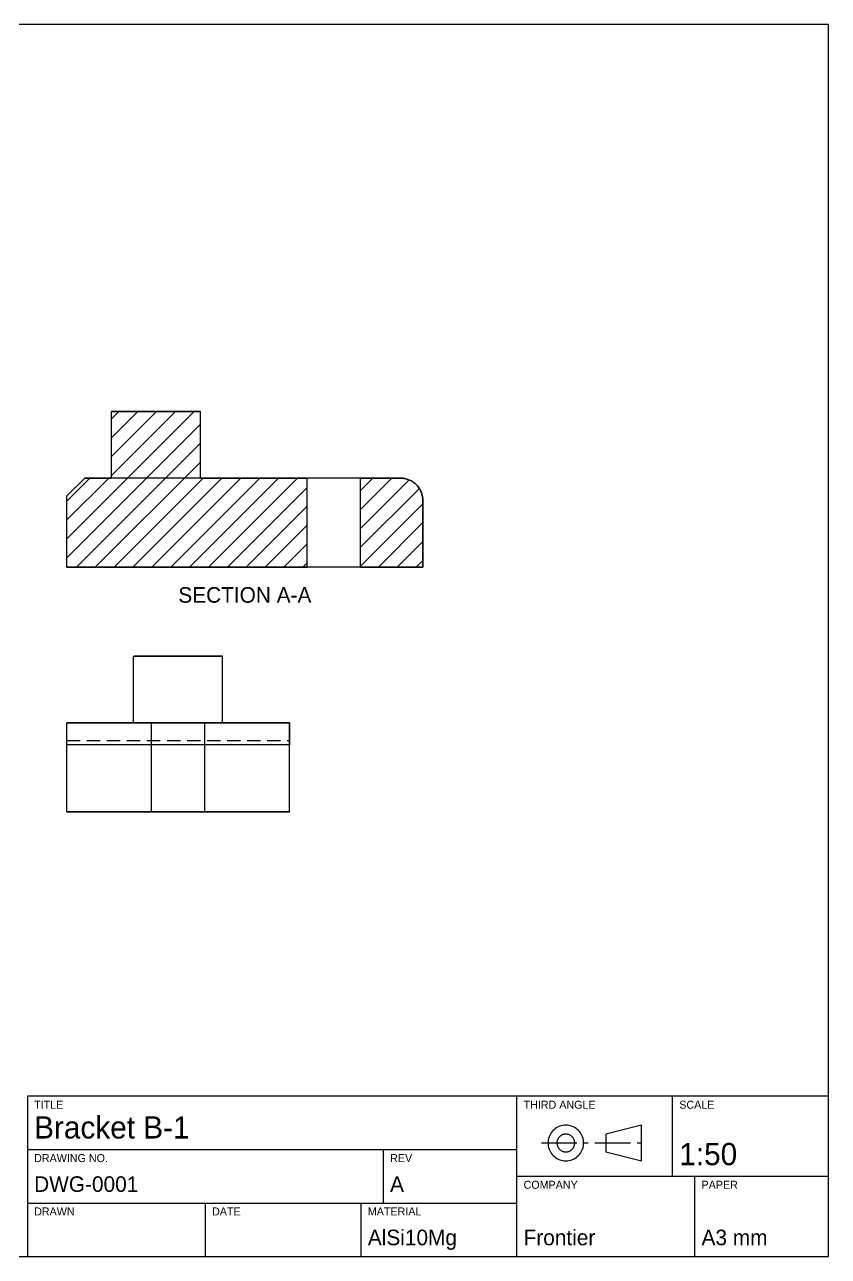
# Model space of a CAD drawing. Extents: x 20 to 410, y 10 to 287.
# Drawn here: x 229.4 to 410, y 10 to 287 of the extents above; entities that cross this region are included whole.
import ezdxf
from ezdxf.enums import TextEntityAlignment as Align

# ---------------------------------------------------------------- set-up
doc = ezdxf.new("R2010")
doc.units = 0
doc.linetypes.add('CENTER', pattern=[12, 8, -1.5, 1, -1.5])
doc.linetypes.add('HIDDEN', pattern=[4.5, 3, -1.5])
for name, color, linetype in [('BORDER', 7, 'CONTINUOUS'), ('CENTRE', 1, 'CENTER'), ('HATCH', 8, 'CONTINUOUS'), ('HIDDEN', 5, 'HIDDEN'), ('SECTION', 7, 'CONTINUOUS'), ('TANGENT', 8, 'CONTINUOUS'), ('TITLE', 7, 'CONTINUOUS'), ('VISIBLE', 7, 'CONTINUOUS')]:
    doc.layers.add(name, color=color, linetype=linetype)
doc.styles.get("Standard").update_dxf_attribs({"font": 'txt', "width": 0.6})

msp = doc.modelspace()

# ---------------------------------------------------------------- linework, layer by layer
at = {"layer": 'BORDER'}
msp.add_lwpolyline([(20, 10), (410, 10), (410, 287), (20, 287), (20, 10)], dxfattribs=at)
at = {"layer": 'CENTRE'}
msp.add_line((345.5, 35.5), (369.5, 35.5), dxfattribs=at)
at = {"layer": 'HATCH'}
for p, q in [((238.86, 171.36), (267.5, 200)), ((248.86, 185.61), (263.26, 200)), ((248.86, 189.85), (259.01, 200)), ((248.86, 194.09), (254.77, 200)), ((248.86, 198.33), (250.53, 200)), ((238.86, 167.12), (268.86, 197.12)), ((240.99, 165), (268.86, 192.88)), ((245.23, 165), (268.86, 188.64)), ((238.86, 175.61), (248.26, 185)), ((238.86, 179.85), (244.01, 185)), ((249.47, 165), (269.47, 185)), ((253.71, 165), (273.71, 185)), ((257.96, 165), (277.96, 185)), ((262.2, 165), (282.2, 185)), ((266.44, 165), (286.44, 185)), ((270.68, 165), (290.68, 185)), ((274.93, 165), (292.86, 182.94)), ((304.86, 177.97), (311.9, 185)), ((304.86, 182.21), (307.65, 185)), ((304.86, 173.72), (315.76, 184.62)), ((304.86, 169.48), (318.08, 182.69)), ((279.17, 165), (292.86, 178.69)), ((304.86, 165.24), (318.86, 179.24)), ((308.87, 165), (318.86, 175)), ((283.41, 165), (292.86, 174.45)), ((287.65, 165), (292.86, 170.21)), ((313.11, 165), (318.86, 170.75)), ((317.35, 165), (318.86, 166.51)), ((291.9, 165), (292.86, 165.97))]:
    msp.add_line(p, q, dxfattribs=at)
at = {"layer": 'HIDDEN'}
for p, q in [((268.86, 185), (248.86, 185)), ((238.86, 126), (288.86, 126))]:
    msp.add_line(p, q, dxfattribs=at)
for points in [[(268.86, 185), (268.86, 185), (268.85, 185), (268.84, 185), (268.82, 185), (268.8, 185), (268.77, 185), (268.76, 185), (268.73, 185), (268.69, 185), (268.65, 185), (268.6, 185), (268.54, 185), (268.48, 185), (268.46, 185), (268.42, 185), (268.35, 185), (268.27, 185), (268.19, 185), (268.1, 185), (268.01, 185), (267.96, 185), (267.92, 185), (267.82, 185), (267.71, 185), (267.6, 185), (267.49, 185), (267.37, 185), (267.28, 185), (267.24, 185), (267.11, 185), (266.98, 185), (266.84, 185), (266.7, 185), (266.56, 185), (266.42, 185), (266.41, 185), (266.25, 185), (266.1, 185), (265.94, 185), (265.77, 185), (265.6, 185), (265.43, 185), (265.41, 185), (265.25, 185), (265.07, 185), (264.89, 185), (264.7, 185), (264.52, 185), (264.32, 185), (264.27, 185), (264.13, 185), (263.93, 185), (263.73, 185), (263.53, 185), (263.32, 185), (263.11, 185), (263.02, 185), (262.9, 185), (262.69, 185), (262.48, 185), (262.26, 185), (262.04, 185), (261.82, 185), (261.68, 185), (261.6, 185), (261.38, 185), (261.15, 185), (260.93, 185), (260.7, 185), (260.47, 185), (260.29, 185), (260.25, 185), (260.02, 185), (259.79, 185), (259.56, 185), (259.33, 185), (259.1, 185), (258.86, 185), (258.63, 185), (258.4, 185), (258.17, 185), (257.94, 185), (257.71, 185), (257.48, 185), (257.44, 185), (257.25, 185), (257.03, 185), (256.8, 185), (256.57, 185), (256.35, 185), (256.13, 185), (256.05, 185), (255.91, 185), (255.69, 185), (255.47, 185), (255.25, 185), (255.04, 185), (254.83, 185), (254.71, 185), (254.61, 185), (254.41, 185), (254.2, 185), (254, 185), (253.8, 185), (253.6, 185), (253.46, 185), (253.4, 185), (253.21, 185), (253.02, 185), (252.84, 185), (252.66, 185), (252.48, 185), (252.32, 185), (252.3, 185), (252.13, 185), (251.96, 185), (251.79, 185), (251.63, 185), (251.47, 185), (251.32, 185), (251.31, 185), (251.17, 185), (251.03, 185), (250.88, 185), (250.75, 185), (250.61, 185), (250.49, 185), (250.45, 185), (250.36, 185), (250.24, 185), (250.13, 185), (250.02, 185), (249.91, 185), (249.81, 185), (249.77, 185), (249.72, 185), (249.63, 185), (249.54, 185), (249.46, 185), (249.38, 185), (249.31, 185), (249.27, 185), (249.25, 185), (249.19, 185), (249.13, 185), (249.08, 185), (249.03, 185), (248.99, 185), (248.97, 185), (248.96, 185), (248.93, 185), (248.91, 185), (248.89, 185), (248.87, 185), (248.87, 185), (248.86, 185)], [(257.86, 110), (257.86, 110.29), (257.86, 110.61), (257.86, 110.92), (257.86, 110.98), (257.86, 111.23), (257.86, 111.55), (257.86, 111.86), (257.86, 111.98), (257.86, 112.17), (257.86, 112.48), (257.86, 112.8), (257.86, 112.99), (257.86, 113.11), (257.86, 113.42), (257.86, 113.74), (257.86, 113.99), (257.86, 114.05), (257.86, 114.36), (257.86, 114.68), (257.86, 114.99), (257.86, 115.3), (257.86, 115.62), (257.86, 115.93), (257.86, 115.99), (257.86, 116.24), (257.86, 116.56), (257.86, 116.87), (257.86, 116.99), (257.86, 117.18), (257.86, 117.49), (257.86, 117.81), (257.86, 118), (257.86, 118.12), (257.86, 118.43), (257.86, 118.75), (257.86, 119), (257.86, 119.06), (257.86, 119.37), (257.86, 119.69), (257.86, 120), (257.86, 120.31), (257.86, 120.63), (257.86, 120.94), (257.86, 121), (257.86, 121.25), (257.86, 121.57), (257.86, 121.88), (257.86, 122), (257.86, 122.19), (257.86, 122.51), (257.86, 122.82), (257.86, 123.01), (257.86, 123.13), (257.86, 123.44), (257.86, 123.76), (257.86, 124.01), (257.86, 124.07), (257.86, 124.38), (257.86, 124.7), (257.86, 125.01), (257.86, 125.32), (257.86, 125.64), (257.86, 125.95), (257.86, 126.01), (257.86, 126.26), (257.86, 126.58), (257.86, 126.89), (257.86, 127.01), (257.86, 127.2), (257.86, 127.52), (257.86, 127.83), (257.86, 128.02), (257.86, 128.14), (257.86, 128.45), (257.86, 128.77), (257.86, 129.02), (257.86, 129.08), (257.86, 129.39), (257.86, 129.71), (257.86, 130)], [(269.86, 110), (269.86, 110.29), (269.86, 110.61), (269.86, 110.92), (269.86, 110.98), (269.86, 111.23), (269.86, 111.55), (269.86, 111.86), (269.86, 111.98), (269.86, 112.17), (269.86, 112.48), (269.86, 112.8), (269.86, 112.99), (269.86, 113.11), (269.86, 113.42), (269.86, 113.74), (269.86, 113.99), (269.86, 114.05), (269.86, 114.36), (269.86, 114.68), (269.86, 114.99), (269.86, 115.3), (269.86, 115.62), (269.86, 115.93), (269.86, 115.99), (269.86, 116.24), (269.86, 116.56), (269.86, 116.87), (269.86, 116.99), (269.86, 117.18), (269.86, 117.49), (269.86, 117.81), (269.86, 118), (269.86, 118.12), (269.86, 118.43), (269.86, 118.75), (269.86, 119), (269.86, 119.06), (269.86, 119.37), (269.86, 119.69), (269.86, 120), (269.86, 120.31), (269.86, 120.63), (269.86, 120.94), (269.86, 121), (269.86, 121.25), (269.86, 121.57), (269.86, 121.88), (269.86, 122), (269.86, 122.19), (269.86, 122.51), (269.86, 122.82), (269.86, 123.01), (269.86, 123.13), (269.86, 123.44), (269.86, 123.76), (269.86, 124.01), (269.86, 124.07), (269.86, 124.38), (269.86, 124.7), (269.86, 125.01), (269.86, 125.32), (269.86, 125.64), (269.86, 125.95), (269.86, 126.01), (269.86, 126.26), (269.86, 126.58), (269.86, 126.89), (269.86, 127.01), (269.86, 127.2), (269.86, 127.52), (269.86, 127.83), (269.86, 128.02), (269.86, 128.14), (269.86, 128.45), (269.86, 128.77), (269.86, 129.02), (269.86, 129.08), (269.86, 129.39), (269.86, 129.71), (269.86, 130)]]:
    msp.add_lwpolyline(points, dxfattribs=at)
at = {"layer": 'SECTION'}
for p, q in [((248.86, 185), (248.86, 200)), ((248.86, 200), (268.86, 200)), ((268.86, 185), (268.86, 200)), ((242.86, 185), (238.86, 181)), ((242.86, 185), (248.86, 185)), ((268.86, 185), (292.86, 185)), ((292.86, 165), (292.86, 185)), ((304.86, 185), (313.86, 185)), ((304.86, 165), (304.86, 185)), ((238.86, 165), (238.86, 181)), ((318.86, 180), (318.86, 165)), ((238.86, 165), (292.86, 165)), ((304.86, 165), (318.86, 165))]:
    msp.add_line(p, q, dxfattribs=at)
msp.add_lwpolyline([(318.86, 180), (318.86, 180.23), (318.84, 180.46), (318.82, 180.69), (318.79, 180.87), (318.78, 180.92), (318.73, 181.14), (318.67, 181.37), (318.61, 181.59), (318.56, 181.71), (318.53, 181.81), (318.44, 182.02), (318.34, 182.23), (318.23, 182.43), (318.19, 182.5), (318.12, 182.63), (317.99, 182.83), (317.85, 183.01), (317.71, 183.19), (317.69, 183.21), (317.56, 183.37), (317.4, 183.54), (317.23, 183.7), (317.08, 183.83), (317.06, 183.85), (316.88, 183.99), (316.69, 184.12), (316.5, 184.25), (316.36, 184.33), (316.3, 184.37), (316.09, 184.48), (315.88, 184.57), (315.67, 184.66), (315.57, 184.7), (315.45, 184.74), (315.23, 184.81), (315.01, 184.87), (314.78, 184.91), (314.73, 184.92), (314.55, 184.95), (314.33, 184.98), (314.1, 184.99), (313.86, 185)], dxfattribs=at)
at = {"layer": 'TANGENT'}
for p, q in [((288.86, 130), (238.86, 130)), ((288.86, 125), (238.86, 125))]:
    msp.add_line(p, q, dxfattribs=at)
at = {"layer": 'TITLE'}
for p, q in [((340, 10), (340, 46)), ((375, 28), (375, 46)), ((230, 34), (340, 34)), ((310, 22), (310, 34)), ((340, 28), (410, 28)), ((380, 10), (380, 28)), ((230, 22), (340, 22)), ((270, 10), (270, 22)), ((305, 10), (305, 22))]:
    msp.add_line(p, q, dxfattribs=at)
for points in [[(230, 10), (410, 10), (410, 46), (230, 46), (230, 10)], [(355, 35.5), (354.98, 35.85), (354.94, 36.19), (354.86, 36.54), (354.76, 36.87), (354.63, 37.19), (354.46, 37.5), (354.28, 37.79), (354.06, 38.07), (353.83, 38.33), (353.57, 38.56), (353.29, 38.78), (353, 38.96), (352.69, 39.13), (352.37, 39.26), (352.04, 39.36), (351.69, 39.44), (351.35, 39.48), (351, 39.5), (350.65, 39.48), (350.31, 39.44), (349.96, 39.36), (349.63, 39.26), (349.31, 39.13), (349, 38.96), (348.71, 38.78), (348.43, 38.56), (348.17, 38.33), (347.94, 38.07), (347.72, 37.79), (347.54, 37.5), (347.37, 37.19), (347.24, 36.87), (347.14, 36.54), (347.06, 36.19), (347.02, 35.85), (347, 35.5), (347.02, 35.15), (347.06, 34.81), (347.14, 34.46), (347.24, 34.13), (347.37, 33.81), (347.54, 33.5), (347.72, 33.21), (347.94, 32.93), (348.17, 32.67), (348.43, 32.44), (348.71, 32.22), (349, 32.04), (349.31, 31.87), (349.63, 31.74), (349.96, 31.64), (350.31, 31.56), (350.65, 31.52), (351, 31.5), (351.35, 31.52), (351.69, 31.56), (352.04, 31.64), (352.37, 31.74), (352.69, 31.87), (353, 32.04), (353.29, 32.22), (353.57, 32.44), (353.83, 32.67), (354.06, 32.93), (354.28, 33.21), (354.46, 33.5), (354.63, 33.81), (354.76, 34.13), (354.86, 34.46), (354.94, 34.81), (354.98, 35.15), (355, 35.5)], [(360, 33.5), (368, 31.5), (368, 39.5), (360, 37.5), (360, 33.5)], [(353, 35.5), (352.99, 35.67), (352.97, 35.85), (352.93, 36.02), (352.88, 36.18), (352.81, 36.35), (352.73, 36.5), (352.64, 36.65), (352.53, 36.79), (352.41, 36.91), (352.29, 37.03), (352.15, 37.14), (352, 37.23), (351.85, 37.31), (351.68, 37.38), (351.52, 37.43), (351.35, 37.47), (351.17, 37.49), (351, 37.5), (350.83, 37.49), (350.65, 37.47), (350.48, 37.43), (350.32, 37.38), (350.15, 37.31), (350, 37.23), (349.85, 37.14), (349.71, 37.03), (349.59, 36.91), (349.47, 36.79), (349.36, 36.65), (349.27, 36.5), (349.19, 36.35), (349.12, 36.18), (349.07, 36.02), (349.03, 35.85), (349.01, 35.67), (349, 35.5), (349.01, 35.33), (349.03, 35.15), (349.07, 34.98), (349.12, 34.82), (349.19, 34.65), (349.27, 34.5), (349.36, 34.35), (349.47, 34.21), (349.59, 34.09), (349.71, 33.97), (349.85, 33.86), (350, 33.77), (350.15, 33.69), (350.32, 33.62), (350.48, 33.57), (350.65, 33.53), (350.83, 33.51), (351, 33.5), (351.17, 33.51), (351.35, 33.53), (351.52, 33.57), (351.68, 33.62), (351.85, 33.69), (352, 33.77), (352.15, 33.86), (352.29, 33.97), (352.41, 34.09), (352.53, 34.21), (352.64, 34.35), (352.73, 34.5), (352.81, 34.65), (352.88, 34.82), (352.93, 34.98), (352.97, 35.15), (352.99, 35.33), (353, 35.5)]]:
    msp.add_lwpolyline(points, dxfattribs=at)
at = {"layer": 'VISIBLE'}
for p, q in [((238.86, 181), (242.86, 185)), ((248.86, 185), (242.86, 185)), ((313.86, 185), (268.86, 185)), ((238.86, 165), (238.86, 181)), ((318.86, 165), (318.86, 180)), ((318.86, 165), (238.86, 165)), ((238.86, 126), (238.86, 130)), ((238.86, 130), (288.86, 130)), ((288.86, 126), (288.86, 130)), ((238.86, 110), (238.86, 126)), ((238.86, 110), (238.86, 125)), ((288.86, 110), (288.86, 126)), ((288.86, 110), (288.86, 125)), ((238.86, 110), (288.86, 110)), ((288.86, 110), (238.86, 110))]:
    msp.add_line(p, q, dxfattribs=at)
for points in [[(268.86, 200), (268.86, 200), (268.85, 200), (268.84, 200), (268.82, 200), (268.8, 200), (268.77, 200), (268.76, 200), (268.73, 200), (268.69, 200), (268.65, 200), (268.6, 200), (268.54, 200), (268.48, 200), (268.46, 200), (268.42, 200), (268.35, 200), (268.27, 200), (268.19, 200), (268.1, 200), (268.01, 200), (267.96, 200), (267.92, 200), (267.82, 200), (267.71, 200), (267.6, 200), (267.49, 200), (267.37, 200), (267.28, 200), (267.24, 200), (267.11, 200), (266.98, 200), (266.84, 200), (266.7, 200), (266.56, 200), (266.42, 200), (266.41, 200), (266.25, 200), (266.1, 200), (265.94, 200), (265.77, 200), (265.6, 200), (265.43, 200), (265.41, 200), (265.25, 200), (265.07, 200), (264.89, 200), (264.7, 200), (264.52, 200), (264.32, 200), (264.27, 200), (264.13, 200), (263.93, 200), (263.73, 200), (263.53, 200), (263.32, 200), (263.11, 200), (263.02, 200), (262.9, 200), (262.69, 200), (262.48, 200), (262.26, 200), (262.04, 200), (261.82, 200), (261.68, 200), (261.6, 200), (261.38, 200), (261.15, 200), (260.93, 200), (260.7, 200), (260.47, 200), (260.29, 200), (260.25, 200), (260.02, 200), (259.79, 200), (259.56, 200), (259.33, 200), (259.1, 200), (258.86, 200), (258.63, 200), (258.4, 200), (258.17, 200), (257.94, 200), (257.71, 200), (257.48, 200), (257.44, 200), (257.25, 200), (257.03, 200), (256.8, 200), (256.57, 200), (256.35, 200), (256.13, 200), (256.05, 200), (255.91, 200), (255.69, 200), (255.47, 200), (255.25, 200), (255.04, 200), (254.83, 200), (254.71, 200), (254.61, 200), (254.41, 200), (254.2, 200), (254, 200), (253.8, 200), (253.6, 200), (253.46, 200), (253.4, 200), (253.21, 200), (253.02, 200), (252.84, 200), (252.66, 200), (252.48, 200), (252.32, 200), (252.3, 200), (252.13, 200), (251.96, 200), (251.79, 200), (251.63, 200), (251.47, 200), (251.32, 200), (251.31, 200), (251.17, 200), (251.03, 200), (250.88, 200), (250.75, 200), (250.61, 200), (250.49, 200), (250.45, 200), (250.36, 200), (250.24, 200), (250.13, 200), (250.02, 200), (249.91, 200), (249.81, 200), (249.77, 200), (249.72, 200), (249.63, 200), (249.54, 200), (249.46, 200), (249.38, 200), (249.31, 200), (249.27, 200), (249.25, 200), (249.19, 200), (249.13, 200), (249.08, 200), (249.03, 200), (248.99, 200), (248.97, 200), (248.96, 200), (248.93, 200), (248.91, 200), (248.89, 200), (248.87, 200), (248.87, 200), (248.86, 200)], [(248.86, 185), (248.86, 185.22), (248.86, 185.45), (248.86, 185.69), (248.86, 185.87), (248.86, 185.92), (248.86, 186.16), (248.86, 186.39), (248.86, 186.63), (248.86, 186.75), (248.86, 186.86), (248.86, 187.1), (248.86, 187.33), (248.86, 187.57), (248.86, 187.64), (248.86, 187.8), (248.86, 188.04), (248.86, 188.27), (248.86, 188.51), (248.86, 188.52), (248.86, 188.74), (248.86, 188.98), (248.86, 189.21), (248.86, 189.41), (248.86, 189.45), (248.86, 189.68), (248.86, 189.92), (248.86, 190.15), (248.86, 190.29), (248.86, 190.39), (248.86, 190.62), (248.86, 190.86), (248.86, 191.09), (248.86, 191.17), (248.86, 191.33), (248.86, 191.56), (248.86, 191.8), (248.86, 192.03), (248.86, 192.06), (248.86, 192.27), (248.86, 192.5), (248.86, 192.73), (248.86, 192.94), (248.86, 192.97), (248.86, 193.2), (248.86, 193.44), (248.86, 193.67), (248.86, 193.83), (248.86, 193.91), (248.86, 194.14), (248.86, 194.38), (248.86, 194.61), (248.86, 194.71), (248.86, 194.85), (248.86, 195.08), (248.86, 195.32), (248.86, 195.55), (248.86, 195.59), (248.86, 195.79), (248.86, 196.02), (248.86, 196.26), (248.86, 196.48), (248.86, 196.49), (248.86, 196.73), (248.86, 196.96), (248.86, 197.2), (248.86, 197.36), (248.86, 197.43), (248.86, 197.67), (248.86, 197.9), (248.86, 198.14), (248.86, 198.25), (248.86, 198.37), (248.86, 198.61), (248.86, 198.84), (248.86, 199.08), (248.86, 199.13), (248.86, 199.31), (248.86, 199.55), (248.86, 199.78), (248.86, 200)], [(268.86, 185), (268.86, 185.22), (268.86, 185.45), (268.86, 185.69), (268.86, 185.87), (268.86, 185.92), (268.86, 186.16), (268.86, 186.39), (268.86, 186.63), (268.86, 186.75), (268.86, 186.86), (268.86, 187.1), (268.86, 187.33), (268.86, 187.57), (268.86, 187.64), (268.86, 187.8), (268.86, 188.04), (268.86, 188.27), (268.86, 188.51), (268.86, 188.52), (268.86, 188.74), (268.86, 188.98), (268.86, 189.21), (268.86, 189.41), (268.86, 189.45), (268.86, 189.68), (268.86, 189.92), (268.86, 190.15), (268.86, 190.29), (268.86, 190.39), (268.86, 190.62), (268.86, 190.86), (268.86, 191.09), (268.86, 191.17), (268.86, 191.33), (268.86, 191.56), (268.86, 191.8), (268.86, 192.03), (268.86, 192.06), (268.86, 192.27), (268.86, 192.5), (268.86, 192.73), (268.86, 192.94), (268.86, 192.97), (268.86, 193.2), (268.86, 193.44), (268.86, 193.67), (268.86, 193.83), (268.86, 193.91), (268.86, 194.14), (268.86, 194.38), (268.86, 194.61), (268.86, 194.71), (268.86, 194.85), (268.86, 195.08), (268.86, 195.32), (268.86, 195.55), (268.86, 195.59), (268.86, 195.79), (268.86, 196.02), (268.86, 196.26), (268.86, 196.48), (268.86, 196.49), (268.86, 196.73), (268.86, 196.96), (268.86, 197.2), (268.86, 197.36), (268.86, 197.43), (268.86, 197.67), (268.86, 197.9), (268.86, 198.14), (268.86, 198.25), (268.86, 198.37), (268.86, 198.61), (268.86, 198.84), (268.86, 199.08), (268.86, 199.13), (268.86, 199.31), (268.86, 199.55), (268.86, 199.78), (268.86, 200)], [(304.86, 185), (304.86, 185), (304.85, 185), (304.82, 185), (304.79, 185), (304.75, 185), (304.71, 185), (304.69, 185), (304.65, 185), (304.58, 185), (304.51, 185), (304.43, 185), (304.34, 185), (304.24, 185), (304.18, 185), (304.14, 185), (304.02, 185), (303.9, 185), (303.77, 185), (303.64, 185), (303.49, 185), (303.36, 185), (303.34, 185), (303.19, 185), (303.02, 185), (302.86, 185), (302.68, 185), (302.5, 185), (302.32, 185), (302.27, 185), (302.13, 185), (301.93, 185), (301.73, 185), (301.53, 185), (301.32, 185), (301.11, 185), (300.99, 185), (300.89, 185), (300.67, 185), (300.45, 185), (300.23, 185), (300.01, 185), (299.78, 185), (299.59, 185), (299.55, 185), (299.32, 185), (299.09, 185), (298.86, 185), (298.63, 185), (298.4, 185), (298.18, 185), (298.14, 185), (297.95, 185), (297.72, 185), (297.5, 185), (297.27, 185), (297.05, 185), (296.84, 185), (296.74, 185), (296.62, 185), (296.41, 185), (296.2, 185), (296, 185), (295.8, 185), (295.6, 185), (295.46, 185), (295.41, 185), (295.23, 185), (295.05, 185), (294.87, 185), (294.7, 185), (294.54, 185), (294.38, 185), (294.37, 185), (294.24, 185), (294.09, 185), (293.96, 185), (293.83, 185), (293.71, 185), (293.59, 185), (293.55, 185), (293.49, 185), (293.39, 185), (293.3, 185), (293.22, 185), (293.14, 185), (293.08, 185), (293.04, 185), (293.02, 185), (292.97, 185), (292.93, 185), (292.9, 185), (292.88, 185), (292.87, 185), (292.86, 185)], [(292.86, 165), (292.86, 165.29), (292.86, 165.61), (292.86, 165.89), (292.86, 165.92), (292.86, 166.23), (292.86, 166.55), (292.86, 166.8), (292.86, 166.86), (292.86, 167.17), (292.86, 167.48), (292.86, 167.71), (292.86, 167.8), (292.86, 168.11), (292.86, 168.42), (292.86, 168.62), (292.86, 168.74), (292.86, 169.05), (292.86, 169.36), (292.86, 169.53), (292.86, 169.68), (292.86, 169.99), (292.86, 170.3), (292.86, 170.45), (292.86, 170.62), (292.86, 170.93), (292.86, 171.24), (292.86, 171.36), (292.86, 171.56), (292.86, 171.87), (292.86, 172.18), (292.86, 172.27), (292.86, 172.49), (292.86, 172.81), (292.86, 173.12), (292.86, 173.18), (292.86, 173.43), (292.86, 173.75), (292.86, 174.06), (292.86, 174.09), (292.86, 174.37), (292.86, 174.69), (292.86, 175), (292.86, 175.31), (292.86, 175.63), (292.86, 175.91), (292.86, 175.94), (292.86, 176.25), (292.86, 176.57), (292.86, 176.82), (292.86, 176.88), (292.86, 177.19), (292.86, 177.51), (292.86, 177.73), (292.86, 177.82), (292.86, 178.13), (292.86, 178.44), (292.86, 178.64), (292.86, 178.76), (292.86, 179.07), (292.86, 179.38), (292.86, 179.55), (292.86, 179.7), (292.86, 180.01), (292.86, 180.32), (292.86, 180.47), (292.86, 180.64), (292.86, 180.95), (292.86, 181.26), (292.86, 181.38), (292.86, 181.58), (292.86, 181.89), (292.86, 182.2), (292.86, 182.29), (292.86, 182.52), (292.86, 182.83), (292.86, 183.14), (292.86, 183.2), (292.86, 183.45), (292.86, 183.77), (292.86, 184.08), (292.86, 184.11), (292.86, 184.39), (292.86, 184.71), (292.86, 185)], [(304.86, 165), (304.86, 165.29), (304.86, 165.61), (304.86, 165.89), (304.86, 165.92), (304.86, 166.23), (304.86, 166.55), (304.86, 166.8), (304.86, 166.86), (304.86, 167.17), (304.86, 167.48), (304.86, 167.71), (304.86, 167.8), (304.86, 168.11), (304.86, 168.42), (304.86, 168.62), (304.86, 168.74), (304.86, 169.05), (304.86, 169.36), (304.86, 169.53), (304.86, 169.68), (304.86, 169.99), (304.86, 170.3), (304.86, 170.45), (304.86, 170.62), (304.86, 170.93), (304.86, 171.24), (304.86, 171.36), (304.86, 171.56), (304.86, 171.87), (304.86, 172.18), (304.86, 172.27), (304.86, 172.49), (304.86, 172.81), (304.86, 173.12), (304.86, 173.18), (304.86, 173.43), (304.86, 173.75), (304.86, 174.06), (304.86, 174.09), (304.86, 174.37), (304.86, 174.69), (304.86, 175), (304.86, 175.31), (304.86, 175.63), (304.86, 175.91), (304.86, 175.94), (304.86, 176.25), (304.86, 176.57), (304.86, 176.82), (304.86, 176.88), (304.86, 177.19), (304.86, 177.51), (304.86, 177.73), (304.86, 177.82), (304.86, 178.13), (304.86, 178.44), (304.86, 178.64), (304.86, 178.76), (304.86, 179.07), (304.86, 179.38), (304.86, 179.55), (304.86, 179.7), (304.86, 180.01), (304.86, 180.32), (304.86, 180.47), (304.86, 180.64), (304.86, 180.95), (304.86, 181.26), (304.86, 181.38), (304.86, 181.58), (304.86, 181.89), (304.86, 182.2), (304.86, 182.29), (304.86, 182.52), (304.86, 182.83), (304.86, 183.14), (304.86, 183.2), (304.86, 183.45), (304.86, 183.77), (304.86, 184.08), (304.86, 184.11), (304.86, 184.39), (304.86, 184.71), (304.86, 185)], [(313.86, 185), (314.1, 184.99), (314.33, 184.98), (314.55, 184.95), (314.73, 184.92), (314.78, 184.91), (315.01, 184.87), (315.23, 184.81), (315.45, 184.74), (315.57, 184.7), (315.67, 184.66), (315.88, 184.57), (316.09, 184.48), (316.3, 184.37), (316.36, 184.33), (316.5, 184.25), (316.69, 184.12), (316.88, 183.99), (317.06, 183.85), (317.08, 183.83), (317.23, 183.7), (317.4, 183.54), (317.56, 183.37), (317.69, 183.21), (317.71, 183.19), (317.85, 183.01), (317.99, 182.83), (318.12, 182.63), (318.19, 182.5), (318.23, 182.43), (318.34, 182.23), (318.44, 182.02), (318.53, 181.81), (318.56, 181.71), (318.61, 181.59), (318.67, 181.37), (318.73, 181.14), (318.78, 180.92), (318.79, 180.87), (318.82, 180.69), (318.84, 180.46), (318.86, 180.23), (318.86, 180)], [(304.86, 165), (304.86, 165), (304.85, 165), (304.82, 165), (304.79, 165), (304.75, 165), (304.71, 165), (304.69, 165), (304.65, 165), (304.58, 165), (304.51, 165), (304.43, 165), (304.34, 165), (304.24, 165), (304.18, 165), (304.14, 165), (304.02, 165), (303.9, 165), (303.77, 165), (303.64, 165), (303.49, 165), (303.36, 165), (303.34, 165), (303.19, 165), (303.02, 165), (302.86, 165), (302.68, 165), (302.5, 165), (302.32, 165), (302.27, 165), (302.13, 165), (301.93, 165), (301.73, 165), (301.53, 165), (301.32, 165), (301.11, 165), (300.99, 165), (300.89, 165), (300.67, 165), (300.45, 165), (300.23, 165), (300.01, 165), (299.78, 165), (299.59, 165), (299.55, 165), (299.32, 165), (299.09, 165), (298.86, 165), (298.63, 165), (298.4, 165), (298.18, 165), (298.14, 165), (297.95, 165), (297.72, 165), (297.5, 165), (297.27, 165), (297.05, 165), (296.84, 165), (296.74, 165), (296.62, 165), (296.41, 165), (296.2, 165), (296, 165), (295.8, 165), (295.6, 165), (295.46, 165), (295.41, 165), (295.23, 165), (295.05, 165), (294.87, 165), (294.7, 165), (294.54, 165), (294.38, 165), (294.37, 165), (294.24, 165), (294.09, 165), (293.96, 165), (293.83, 165), (293.71, 165), (293.59, 165), (293.55, 165), (293.49, 165), (293.39, 165), (293.3, 165), (293.22, 165), (293.14, 165), (293.08, 165), (293.04, 165), (293.02, 165), (292.97, 165), (292.93, 165), (292.9, 165), (292.88, 165), (292.87, 165), (292.86, 165)], [(253.86, 130), (253.86, 130.22), (253.86, 130.45), (253.86, 130.69), (253.86, 130.92), (253.86, 130.99), (253.86, 131.16), (253.86, 131.39), (253.86, 131.63), (253.86, 131.86), (253.86, 131.99), (253.86, 132.1), (253.86, 132.33), (253.86, 132.57), (253.86, 132.8), (253.86, 132.99), (253.86, 133.04), (253.86, 133.27), (253.86, 133.51), (253.86, 133.74), (253.86, 133.98), (253.86, 133.99), (253.86, 134.21), (253.86, 134.45), (253.86, 134.68), (253.86, 134.92), (253.86, 134.99), (253.86, 135.15), (253.86, 135.39), (253.86, 135.62), (253.86, 135.86), (253.86, 136), (253.86, 136.09), (253.86, 136.33), (253.86, 136.56), (253.86, 136.8), (253.86, 137), (253.86, 137.03), (253.86, 137.27), (253.86, 137.5), (253.86, 137.73), (253.86, 137.97), (253.86, 138), (253.86, 138.2), (253.86, 138.44), (253.86, 138.67), (253.86, 138.91), (253.86, 139), (253.86, 139.14), (253.86, 139.38), (253.86, 139.61), (253.86, 139.85), (253.86, 140.01), (253.86, 140.08), (253.86, 140.32), (253.86, 140.55), (253.86, 140.79), (253.86, 141.01), (253.86, 141.02), (253.86, 141.26), (253.86, 141.49), (253.86, 141.73), (253.86, 141.96), (253.86, 142.01), (253.86, 142.2), (253.86, 142.43), (253.86, 142.67), (253.86, 142.9), (253.86, 143.01), (253.86, 143.14), (253.86, 143.37), (253.86, 143.61), (253.86, 143.84), (253.86, 144.01), (253.86, 144.08), (253.86, 144.31), (253.86, 144.55), (253.86, 144.78), (253.86, 145)], [(263.86, 145), (264.12, 145), (264.38, 145), (264.64, 145), (264.9, 145), (265.16, 145), (265.42, 145), (265.47, 145), (265.67, 145), (265.93, 145), (266.18, 145), (266.43, 145), (266.68, 145), (266.93, 145), (267.03, 145), (267.18, 145), (267.42, 145), (267.66, 145), (267.9, 145), (268.14, 145), (268.37, 145), (268.51, 145), (268.6, 145), (268.83, 145), (269.05, 145), (269.27, 145), (269.49, 145), (269.7, 145), (269.87, 145), (269.91, 145), (270.11, 145), (270.31, 145), (270.51, 145), (270.7, 145), (270.89, 145), (271.07, 145), (271.08, 145), (271.25, 145), (271.42, 145), (271.59, 145), (271.75, 145), (271.91, 145), (272.06, 145), (272.09, 145), (272.21, 145), (272.35, 145), (272.48, 145), (272.61, 145), (272.73, 145), (272.85, 145), (272.9, 145), (272.96, 145), (273.07, 145), (273.16, 145), (273.26, 145), (273.34, 145), (273.42, 145), (273.47, 145), (273.49, 145), (273.56, 145), (273.62, 145), (273.68, 145), (273.72, 145), (273.76, 145), (273.79, 145), (273.8, 145), (273.82, 145), (273.84, 145), (273.86, 145), (273.86, 145), (273.86, 145), (273.86, 145), (273.86, 145), (273.84, 145), (273.82, 145), (273.8, 145), (273.76, 145), (273.72, 145), (273.68, 145), (273.66, 145), (273.62, 145), (273.56, 145), (273.49, 145), (273.42, 145), (273.34, 145), (273.26, 145), (273.21, 145), (273.16, 145), (273.07, 145), (272.96, 145), (272.85, 145), (272.73, 145), (272.61, 145), (272.52, 145), (272.48, 145), (272.35, 145), (272.21, 145), (272.06, 145), (271.91, 145), (271.75, 145), (271.61, 145), (271.59, 145), (271.42, 145), (271.25, 145), (271.07, 145), (270.89, 145), (270.7, 145), (270.51, 145), (270.5, 145), (270.31, 145), (270.11, 145), (269.91, 145), (269.7, 145), (269.49, 145), (269.27, 145), (269.21, 145), (269.05, 145), (268.83, 145), (268.6, 145), (268.37, 145), (268.14, 145), (267.9, 145), (267.78, 145), (267.66, 145), (267.42, 145), (267.18, 145), (266.93, 145), (266.68, 145), (266.43, 145), (266.26, 145), (266.18, 145), (265.93, 145), (265.67, 145), (265.42, 145), (265.16, 145), (264.9, 145), (264.67, 145), (264.64, 145), (264.38, 145), (264.12, 145), (263.86, 145), (263.6, 145), (263.35, 145), (263.09, 145), (263.06, 145), (262.83, 145), (262.57, 145), (262.31, 145), (262.06, 145), (261.8, 145), (261.55, 145), (261.47, 145), (261.3, 145), (261.05, 145), (260.8, 145), (260.55, 145), (260.31, 145), (260.07, 145), (259.94, 145), (259.83, 145), (259.59, 145), (259.36, 145), (259.13, 145), (258.9, 145), (258.68, 145), (258.52, 145), (258.46, 145), (258.24, 145), (258.03, 145), (257.82, 145), (257.61, 145), (257.41, 145), (257.23, 145), (257.22, 145), (257.03, 145), (256.84, 145), (256.66, 145), (256.48, 145), (256.31, 145), (256.14, 145), (256.12, 145), (255.98, 145), (255.82, 145), (255.67, 145), (255.52, 145), (255.38, 145), (255.25, 145), (255.2, 145), (255.12, 145), (255, 145), (254.88, 145), (254.77, 145), (254.66, 145), (254.56, 145), (254.51, 145), (254.47, 145), (254.39, 145), (254.31, 145), (254.23, 145), (254.17, 145), (254.11, 145), (254.07, 145), (254.05, 145), (254.01, 145), (253.97, 145), (253.93, 145), (253.91, 145), (253.89, 145), (253.87, 145), (253.87, 145), (253.87, 145), (253.87, 145), (253.87, 145), (253.89, 145), (253.91, 145), (253.93, 145), (253.94, 145), (253.97, 145), (254.01, 145), (254.05, 145), (254.11, 145), (254.17, 145), (254.23, 145), (254.26, 145), (254.31, 145), (254.39, 145), (254.47, 145), (254.56, 145), (254.66, 145), (254.77, 145), (254.83, 145), (254.88, 145), (255, 145), (255.12, 145), (255.25, 145), (255.38, 145), (255.52, 145), (255.63, 145), (255.67, 145), (255.82, 145), (255.98, 145), (256.14, 145), (256.31, 145), (256.48, 145), (256.65, 145), (256.66, 145), (256.84, 145), (257.03, 145), (257.22, 145), (257.41, 145), (257.61, 145), (257.82, 145), (257.86, 145), (258.03, 145), (258.24, 145), (258.46, 145), (258.68, 145), (258.9, 145), (259.13, 145), (259.22, 145), (259.36, 145), (259.59, 145), (259.83, 145), (260.07, 145), (260.31, 145), (260.55, 145), (260.7, 145), (260.8, 145), (261.05, 145), (261.3, 145), (261.55, 145), (261.8, 145), (262.06, 145), (262.26, 145), (262.31, 145), (262.57, 145), (262.83, 145), (263.09, 145), (263.35, 145), (263.6, 145), (263.86, 145)], [(273.86, 130), (273.86, 130.22), (273.86, 130.45), (273.86, 130.69), (273.86, 130.92), (273.86, 130.99), (273.86, 131.16), (273.86, 131.39), (273.86, 131.63), (273.86, 131.86), (273.86, 131.99), (273.86, 132.1), (273.86, 132.33), (273.86, 132.57), (273.86, 132.8), (273.86, 132.99), (273.86, 133.04), (273.86, 133.27), (273.86, 133.51), (273.86, 133.74), (273.86, 133.98), (273.86, 133.99), (273.86, 134.21), (273.86, 134.45), (273.86, 134.68), (273.86, 134.92), (273.86, 134.99), (273.86, 135.15), (273.86, 135.39), (273.86, 135.62), (273.86, 135.86), (273.86, 136), (273.86, 136.09), (273.86, 136.33), (273.86, 136.56), (273.86, 136.8), (273.86, 137), (273.86, 137.03), (273.86, 137.27), (273.86, 137.5), (273.86, 137.73), (273.86, 137.97), (273.86, 138), (273.86, 138.2), (273.86, 138.44), (273.86, 138.67), (273.86, 138.91), (273.86, 139), (273.86, 139.14), (273.86, 139.38), (273.86, 139.61), (273.86, 139.85), (273.86, 140.01), (273.86, 140.08), (273.86, 140.32), (273.86, 140.55), (273.86, 140.79), (273.86, 141.01), (273.86, 141.02), (273.86, 141.26), (273.86, 141.49), (273.86, 141.73), (273.86, 141.96), (273.86, 142.01), (273.86, 142.2), (273.86, 142.43), (273.86, 142.67), (273.86, 142.9), (273.86, 143.01), (273.86, 143.14), (273.86, 143.37), (273.86, 143.61), (273.86, 143.84), (273.86, 144.01), (273.86, 144.08), (273.86, 144.31), (273.86, 144.55), (273.86, 144.78), (273.86, 145)], [(238.86, 125), (238.86, 125.25), (238.86, 125.51), (238.86, 125.76), (238.86, 126.01), (238.86, 126.25), (238.86, 126.5), (238.86, 126.55), (238.86, 126.74), (238.86, 126.97), (238.86, 127.2), (238.86, 127.43), (238.86, 127.64), (238.86, 127.86), (238.86, 127.94), (238.86, 128.06), (238.86, 128.26), (238.86, 128.44), (238.86, 128.62), (238.86, 128.79), (238.86, 128.95), (238.86, 129.05), (238.86, 129.1), (238.86, 129.24), (238.86, 129.37), (238.86, 129.49), (238.86, 129.59), (238.86, 129.69), (238.86, 129.76), (238.86, 129.77), (238.86, 129.84), (238.86, 129.9), (238.86, 129.94), (238.86, 129.97), (238.86, 129.99), (238.86, 130)], [(263.86, 130), (264.12, 130), (264.38, 130), (264.64, 130), (264.9, 130), (265.16, 130), (265.42, 130), (265.47, 130), (265.67, 130), (265.93, 130), (266.18, 130), (266.43, 130), (266.68, 130), (266.93, 130), (267.03, 130), (267.18, 130), (267.42, 130), (267.66, 130), (267.9, 130), (268.14, 130), (268.37, 130), (268.51, 130), (268.6, 130), (268.83, 130), (269.05, 130), (269.27, 130), (269.49, 130), (269.7, 130), (269.87, 130), (269.91, 130), (270.11, 130), (270.31, 130), (270.51, 130), (270.7, 130), (270.89, 130), (271.07, 130), (271.08, 130), (271.25, 130), (271.42, 130), (271.59, 130), (271.75, 130), (271.91, 130), (272.06, 130), (272.09, 130), (272.21, 130), (272.35, 130), (272.48, 130), (272.61, 130), (272.73, 130), (272.85, 130), (272.9, 130), (272.96, 130), (273.07, 130), (273.16, 130), (273.26, 130), (273.34, 130), (273.42, 130), (273.47, 130), (273.49, 130), (273.56, 130), (273.62, 130), (273.68, 130), (273.72, 130), (273.76, 130), (273.79, 130), (273.8, 130), (273.82, 130), (273.84, 130), (273.86, 130), (273.86, 130), (273.86, 130), (273.86, 130), (273.86, 130), (273.84, 130), (273.82, 130), (273.8, 130), (273.76, 130), (273.72, 130), (273.68, 130), (273.66, 130), (273.62, 130), (273.56, 130), (273.49, 130), (273.42, 130), (273.34, 130), (273.26, 130), (273.21, 130), (273.16, 130), (273.07, 130), (272.96, 130), (272.85, 130), (272.73, 130), (272.61, 130), (272.52, 130), (272.48, 130), (272.35, 130), (272.21, 130), (272.06, 130), (271.91, 130), (271.75, 130), (271.61, 130), (271.59, 130), (271.42, 130), (271.25, 130), (271.07, 130), (270.89, 130), (270.7, 130), (270.51, 130), (270.5, 130), (270.31, 130), (270.11, 130), (269.91, 130), (269.7, 130), (269.49, 130), (269.27, 130), (269.21, 130), (269.05, 130), (268.83, 130), (268.6, 130), (268.37, 130), (268.14, 130), (267.9, 130), (267.78, 130), (267.66, 130), (267.42, 130), (267.18, 130), (266.93, 130), (266.68, 130), (266.43, 130), (266.26, 130), (266.18, 130), (265.93, 130), (265.67, 130), (265.42, 130), (265.16, 130), (264.9, 130), (264.67, 130), (264.64, 130), (264.38, 130), (264.12, 130), (263.86, 130), (263.6, 130), (263.35, 130), (263.09, 130), (263.06, 130), (262.83, 130), (262.57, 130), (262.31, 130), (262.06, 130), (261.8, 130), (261.55, 130), (261.47, 130), (261.3, 130), (261.05, 130), (260.8, 130), (260.55, 130), (260.31, 130), (260.07, 130), (259.94, 130), (259.83, 130), (259.59, 130), (259.36, 130), (259.13, 130), (258.9, 130), (258.68, 130), (258.52, 130), (258.46, 130), (258.24, 130), (258.03, 130), (257.82, 130), (257.61, 130), (257.41, 130), (257.23, 130), (257.22, 130), (257.03, 130), (256.84, 130), (256.66, 130), (256.48, 130), (256.31, 130), (256.14, 130), (256.12, 130), (255.98, 130), (255.82, 130), (255.67, 130), (255.52, 130), (255.38, 130), (255.25, 130), (255.2, 130), (255.12, 130), (255, 130), (254.88, 130), (254.77, 130), (254.66, 130), (254.56, 130), (254.51, 130), (254.47, 130), (254.39, 130), (254.31, 130), (254.23, 130), (254.17, 130), (254.11, 130), (254.07, 130), (254.05, 130), (254.01, 130), (253.97, 130), (253.93, 130), (253.91, 130), (253.89, 130), (253.87, 130), (253.87, 130), (253.87, 130), (253.87, 130), (253.87, 130), (253.89, 130), (253.91, 130), (253.93, 130), (253.94, 130), (253.97, 130), (254.01, 130), (254.05, 130), (254.11, 130), (254.17, 130), (254.23, 130), (254.26, 130), (254.31, 130), (254.39, 130), (254.47, 130), (254.56, 130), (254.66, 130), (254.77, 130), (254.83, 130), (254.88, 130), (255, 130), (255.12, 130), (255.25, 130), (255.38, 130), (255.52, 130), (255.63, 130), (255.67, 130), (255.82, 130), (255.98, 130), (256.14, 130), (256.31, 130), (256.48, 130), (256.65, 130), (256.66, 130), (256.84, 130), (257.03, 130), (257.22, 130), (257.41, 130), (257.61, 130), (257.82, 130), (257.86, 130), (258.03, 130), (258.24, 130), (258.46, 130), (258.68, 130), (258.9, 130), (259.13, 130), (259.22, 130), (259.36, 130), (259.59, 130), (259.83, 130), (260.07, 130), (260.31, 130), (260.55, 130), (260.7, 130), (260.8, 130), (261.05, 130), (261.3, 130), (261.55, 130), (261.8, 130), (262.06, 130), (262.26, 130), (262.31, 130), (262.57, 130), (262.83, 130), (263.09, 130), (263.35, 130), (263.6, 130), (263.86, 130)], [(263.86, 130), (264.12, 130), (264.38, 130), (264.64, 130), (264.9, 130), (265.15, 130), (265.41, 130), (265.42, 130), (265.66, 130), (265.9, 130), (266.15, 130), (266.38, 130), (266.62, 130), (266.85, 130), (266.86, 130), (267.07, 130), (267.28, 130), (267.5, 130), (267.7, 130), (267.9, 130), (268.08, 130), (268.11, 130), (268.26, 130), (268.44, 130), (268.6, 130), (268.76, 130), (268.9, 130), (269.04, 130), (269.06, 130), (269.17, 130), (269.28, 130), (269.39, 130), (269.48, 130), (269.57, 130), (269.65, 130), (269.66, 130), (269.71, 130), (269.76, 130), (269.8, 130), (269.84, 130), (269.86, 130), (269.86, 130), (269.86, 130), (269.86, 130), (269.85, 130), (269.82, 130), (269.79, 130), (269.74, 130), (269.68, 130), (269.66, 130), (269.61, 130), (269.53, 130), (269.44, 130), (269.34, 130), (269.22, 130), (269.1, 130), (269.06, 130), (268.97, 130), (268.83, 130), (268.68, 130), (268.52, 130), (268.35, 130), (268.18, 130), (268.11, 130), (267.99, 130), (267.8, 130), (267.6, 130), (267.39, 130), (267.18, 130), (266.96, 130), (266.86, 130), (266.73, 130), (266.5, 130), (266.26, 130), (266.02, 130), (265.78, 130), (265.53, 130), (265.42, 130), (265.28, 130), (265.03, 130), (264.77, 130), (264.51, 130), (264.25, 130), (263.99, 130), (263.86, 130), (263.73, 130), (263.47, 130), (263.22, 130), (262.96, 130), (262.7, 130), (262.45, 130), (262.31, 130), (262.2, 130), (261.95, 130), (261.7, 130), (261.46, 130), (261.23, 130), (261, 130), (260.86, 130), (260.77, 130), (260.55, 130), (260.34, 130), (260.13, 130), (259.93, 130), (259.74, 130), (259.62, 130), (259.55, 130), (259.38, 130), (259.21, 130), (259.05, 130), (258.9, 130), (258.76, 130), (258.67, 130), (258.63, 130), (258.5, 130), (258.39, 130), (258.29, 130), (258.2, 130), (258.12, 130), (258.07, 130), (258.05, 130), (257.99, 130), (257.94, 130), (257.91, 130), (257.88, 130), (257.87, 130), (257.86, 130), (257.86, 130), (257.87, 130), (257.89, 130), (257.92, 130), (257.97, 130), (258.02, 130), (258.07, 130), (258.08, 130), (258.16, 130), (258.24, 130), (258.34, 130), (258.45, 130), (258.56, 130), (258.67, 130), (258.69, 130), (258.83, 130), (258.97, 130), (259.13, 130), (259.29, 130), (259.46, 130), (259.62, 130), (259.64, 130), (259.83, 130), (260.03, 130), (260.23, 130), (260.44, 130), (260.66, 130), (260.86, 130), (260.88, 130), (261.11, 130), (261.34, 130), (261.58, 130), (261.83, 130), (262.07, 130), (262.31, 130), (262.32, 130), (262.57, 130), (262.83, 130), (263.09, 130), (263.34, 130), (263.6, 130), (263.86, 130)], [(288.86, 130), (288.86, 129.99), (288.86, 129.97), (288.86, 129.94), (288.86, 129.9), (288.86, 129.84), (288.86, 129.77), (288.86, 129.76), (288.86, 129.69), (288.86, 129.59), (288.86, 129.49), (288.86, 129.37), (288.86, 129.24), (288.86, 129.1), (288.86, 129.05), (288.86, 128.95), (288.86, 128.79), (288.86, 128.62), (288.86, 128.44), (288.86, 128.26), (288.86, 128.06), (288.86, 127.94), (288.86, 127.86), (288.86, 127.64), (288.86, 127.43), (288.86, 127.2), (288.86, 126.97), (288.86, 126.74), (288.86, 126.55), (288.86, 126.5), (288.86, 126.25), (288.86, 126.01), (288.86, 125.76), (288.86, 125.51), (288.86, 125.25), (288.86, 125)], [(263.86, 110), (264.12, 110), (264.38, 110), (264.64, 110), (264.9, 110), (265.15, 110), (265.41, 110), (265.42, 110), (265.66, 110), (265.9, 110), (266.15, 110), (266.38, 110), (266.62, 110), (266.85, 110), (266.86, 110), (267.07, 110), (267.28, 110), (267.5, 110), (267.7, 110), (267.9, 110), (268.08, 110), (268.11, 110), (268.26, 110), (268.44, 110), (268.6, 110), (268.76, 110), (268.9, 110), (269.04, 110), (269.06, 110), (269.17, 110), (269.28, 110), (269.39, 110), (269.48, 110), (269.57, 110), (269.65, 110), (269.66, 110), (269.71, 110), (269.76, 110), (269.8, 110), (269.84, 110), (269.86, 110), (269.86, 110), (269.86, 110), (269.86, 110), (269.85, 110), (269.82, 110), (269.79, 110), (269.74, 110), (269.68, 110), (269.66, 110), (269.61, 110), (269.53, 110), (269.44, 110), (269.34, 110), (269.22, 110), (269.1, 110), (269.06, 110), (268.97, 110), (268.83, 110), (268.68, 110), (268.52, 110), (268.35, 110), (268.18, 110), (268.11, 110), (267.99, 110), (267.8, 110), (267.6, 110), (267.39, 110), (267.18, 110), (266.96, 110), (266.86, 110), (266.73, 110), (266.5, 110), (266.26, 110), (266.02, 110), (265.78, 110), (265.53, 110), (265.42, 110), (265.28, 110), (265.03, 110), (264.77, 110), (264.51, 110), (264.25, 110), (263.99, 110), (263.86, 110), (263.73, 110), (263.47, 110), (263.22, 110), (262.96, 110), (262.7, 110), (262.45, 110), (262.31, 110), (262.2, 110), (261.95, 110), (261.7, 110), (261.46, 110), (261.23, 110), (261, 110), (260.86, 110), (260.77, 110), (260.55, 110), (260.34, 110), (260.13, 110), (259.93, 110), (259.74, 110), (259.62, 110), (259.55, 110), (259.38, 110), (259.21, 110), (259.05, 110), (258.9, 110), (258.76, 110), (258.67, 110), (258.63, 110), (258.5, 110), (258.39, 110), (258.29, 110), (258.2, 110), (258.12, 110), (258.07, 110), (258.05, 110), (257.99, 110), (257.94, 110), (257.91, 110), (257.88, 110), (257.87, 110), (257.86, 110), (257.86, 110), (257.87, 110), (257.89, 110), (257.92, 110), (257.97, 110), (258.02, 110), (258.07, 110), (258.08, 110), (258.16, 110), (258.24, 110), (258.34, 110), (258.45, 110), (258.56, 110), (258.67, 110), (258.69, 110), (258.83, 110), (258.97, 110), (259.13, 110), (259.29, 110), (259.46, 110), (259.62, 110), (259.64, 110), (259.83, 110), (260.03, 110), (260.23, 110), (260.44, 110), (260.66, 110), (260.86, 110), (260.88, 110), (261.11, 110), (261.34, 110), (261.58, 110), (261.83, 110), (262.07, 110), (262.31, 110), (262.32, 110), (262.57, 110), (262.83, 110), (263.09, 110), (263.34, 110), (263.6, 110), (263.86, 110)]]:
    msp.add_lwpolyline(points, dxfattribs=at)

# ---------------------------------------------------------------- texts
at = {"layer": 'TITLE'}
msp.add_text('SECTION A-A', height=3.5, dxfattribs=at).set_placement((278.86, 157), align=Align.CENTER)
for s, height, p in [('TITLE', 1.8, (231.5, 43.2)), ('THIRD ANGLE', 1.8, (341.5, 43.2)), ('SCALE', 1.8, (376.5, 43.2)), ('Bracket B-1', 5, (231.5, 36.5)), ('1:50', 5, (376.5, 30.5)), ('DRAWING NO.', 1.8, (231.5, 31.2)), ('REV', 1.8, (311.5, 31.2)), ('DWG-0001', 3.5, (231.5, 24.5)), ('A', 3.5, (311.5, 24.5)), ('COMPANY', 1.8, (341.5, 25.2)), ('PAPER', 1.8, (381.5, 25.2)), ('DRAWN', 1.8, (231.5, 19.2)), ('DATE', 1.8, (271.5, 19.2)), ('MATERIAL', 1.8, (306.5, 19.2)), ('AlSi10Mg', 3.5, (306.5, 12.5)), ('Frontier', 3.5, (341.5, 12.5)), ('A3 mm', 3.5, (381.5, 12.5))]:
    msp.add_text(s, height=height, dxfattribs=at).set_placement(p)

doc.saveas('drawing.dxf')
